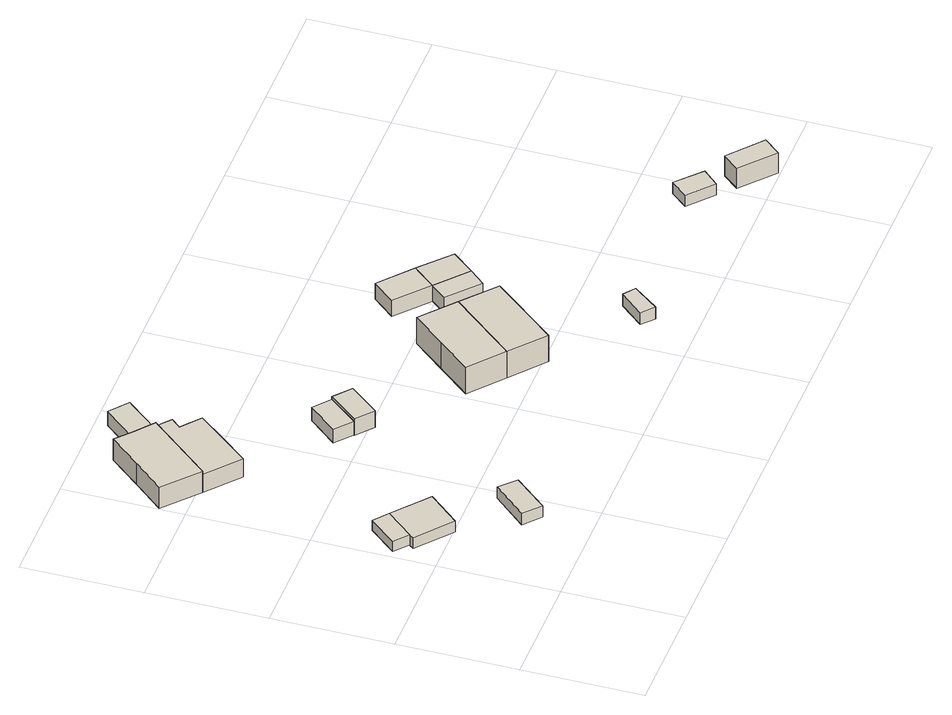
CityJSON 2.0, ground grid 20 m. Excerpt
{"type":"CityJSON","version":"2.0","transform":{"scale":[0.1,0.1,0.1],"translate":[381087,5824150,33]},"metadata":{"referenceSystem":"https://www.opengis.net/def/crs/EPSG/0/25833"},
"CityObjects":{
"building1":{"type":"Building","attributes":{"Gemeindeschluessel":"11000012","BezugspunktDach":"2200","function":"31001_2723","measuredHeight":2.09,"storeysAboveGround":1},"address":[{"country":"Germany","locality":"Berlin","thoroughfareNumber":"30 (1)","thoroughfareName":"Straße R (HOKA IV)"}],"geometry":[{"type":"Solid","lod":"1","boundaries":[[[[0,1,2,3]],[[4,5,6,7]],[[4,7,3,2]],[[5,4,2,1]],[[6,5,1,0]],[[7,6,0,3]]]]}]},
"building2":{"type":"Building","attributes":{"Gemeindeschluessel":"11000012","BezugspunktDach":"2200","function":"31001_2463","measuredHeight":2.1,"storeysAboveGround":1},"address":[{"country":"Germany","locality":"Berlin","thoroughfareNumber":"2 (1)","thoroughfareName":"Straße V (HOKA IV)"}],"geometry":[{"type":"Solid","lod":"1","boundaries":[[[[8,9,1,0,10]],[[11,12,13,14,15]],[[11,15,10,0]],[[12,11,0,1]],[[13,12,1,9]],[[14,13,9,8]],[[15,14,8,10]]]]}]},
"building3":{"type":"Building","attributes":{"Gemeindeschluessel":"11000012","BezugspunktDach":"2200","function":"31001_2723","measuredHeight":2.17,"storeysAboveGround":1},"address":[{"country":"Germany","locality":"Berlin","thoroughfareNumber":"2 (2)","thoroughfareName":"Straße V (HOKA IV)"}],"geometry":[{"type":"Solid","lod":"1","boundaries":[[[[16,17,18,19]],[[20,21,22,23]],[[20,23,19,18]],[[21,20,18,17]],[[22,21,17,16]],[[23,22,16,19]]]]}]},
"building4":{"type":"Building","attributes":{"Gemeindeschluessel":"11000012","function":"31001_1010"},"address":[{"country":"Germany","locality":"Berlin","thoroughfareNumber":"29","thoroughfareName":"Straße R (HOKA IV)"}],"children":["building4-1","building4-2"]},
"building4-1":{"type":"BuildingPart","attributes":{"BezugspunktDach":"2200","measuredHeight":6.1,"storeysAboveGround":1},"parents":["building4"],"geometry":[{"type":"MultiSurface","lod":"1","boundaries":[[[24,25,26,27,28,29,30]],[[31,32,33,34,35,36,37]],[[31,37,30,29]],[[32,31,29,28]],[[33,32,28,27]],[[38,39,27,26]],[[35,34,26,25]],[[36,35,25,24]],[[37,36,24,30]],[[34,33,39,38]]]}]},
"building4-2":{"type":"BuildingPart","attributes":{"BezugspunktDach":"2200","measuredHeight":2.83,"storeysAboveGround":1},"parents":["building4"],"geometry":[{"type":"Solid","lod":"1","boundaries":[[[[38,40,41,42,39]],[[43,44,45,34,33]],[[43,33,39,42]],[[44,43,42,41]],[[45,44,41,40]],[[34,45,40,38]],[[38,39,33,34]]]]}]},
"building5":{"type":"Building","attributes":{"Gemeindeschluessel":"11000012","BezugspunktDach":"2200","function":"31001_1010","measuredHeight":4.72,"storeysAboveGround":1},"address":[{"country":"Germany","locality":"Berlin","thoroughfareNumber":"31","thoroughfareName":"Straße R (HOKA IV)"}],"geometry":[{"type":"Solid","lod":"1","boundaries":[[[[46,47,48,49,50,51,52,53]],[[54,34,55,56,57,58,59,36]],[[54,36,53,52]],[[34,54,52,51]],[[55,34,51,50]],[[56,55,50,49]],[[57,56,49,48]],[[58,57,48,47]],[[59,58,47,46]],[[36,59,46,53]]]]}]},
"building6":{"type":"Building","attributes":{"Gemeindeschluessel":"11000012","BezugspunktDach":"2200","function":"31001_2463","measuredHeight":2.61,"storeysAboveGround":1},"address":[{"country":"Germany","locality":"Berlin","thoroughfareNumber":"31 (1)","thoroughfareName":"Straße R (HOKA IV)"}],"geometry":[{"type":"Solid","lod":"1","boundaries":[[[[60,61,62,63]],[[64,65,66,67]],[[64,67,63,62]],[[65,64,62,61]],[[66,65,61,60]],[[67,66,60,63]]]]}]},
"building7":{"type":"Building","attributes":{"Gemeindeschluessel":"11000012","BezugspunktDach":"2200","function":"31001_2463","measuredHeight":3.58,"storeysAboveGround":1},"address":[{"country":"Germany","locality":"Berlin","thoroughfareNumber":"33 (1)","thoroughfareName":"Straße R (HOKA IV)"}],"geometry":[{"type":"Solid","lod":"1","boundaries":[[[[68,69,70,71,72]],[[73,74,75,76,77]],[[73,77,72,71]],[[74,73,71,70]],[[75,74,70,69]],[[76,75,69,68]],[[77,76,68,72]]]]}]},
"building8":{"type":"Building","attributes":{"Gemeindeschluessel":"11000012","BezugspunktDach":"2200","function":"31001_1010","measuredHeight":5.87,"storeysAboveGround":1},"address":[{"country":"Germany","locality":"Berlin","thoroughfareNumber":"33","thoroughfareName":"Straße R (HOKA IV)"}],"geometry":[{"type":"Solid","lod":"1","boundaries":[[[[78,79,80,81,82,83]],[[84,85,86,87,88,89]],[[84,89,83,82]],[[85,84,82,81]],[[86,85,81,80]],[[87,86,80,79]],[[88,87,79,78]],[[89,88,78,83]]]]}]},
"building9":{"type":"Building","attributes":{"Gemeindeschluessel":"11000012","BezugspunktDach":"2200","function":"31001_1010","measuredHeight":5.83,"storeysAboveGround":1},"address":[{"country":"Germany","locality":"Berlin","thoroughfareNumber":"35","thoroughfareName":"Straße R (HOKA IV)"}],"geometry":[{"type":"Solid","lod":"1","boundaries":[[[[90,91,80,78]],[[86,92,93,88]],[[86,88,78,80]],[[92,86,80,91]],[[93,92,91,90]],[[88,93,90,78]]]]}]},
"building10":{"type":"Building","attributes":{"Gemeindeschluessel":"11000012","BezugspunktDach":"2200","function":"31001_2463","measuredHeight":2.24,"storeysAboveGround":1},"address":[{"country":"Germany","locality":"Berlin","thoroughfareNumber":"35 (1)","thoroughfareName":"Straße R (HOKA IV)"}],"geometry":[{"type":"Solid","lod":"1","boundaries":[[[[94,95,96,97]],[[98,99,100,101]],[[98,101,97,96]],[[99,98,96,95]],[[100,99,95,94]],[[101,100,94,97]]]]}]},
"building11":{"type":"Building","attributes":{"Gemeindeschluessel":"11000012","BezugspunktDach":"2200","function":"31001_1313","measuredHeight":3.09,"storeysAboveGround":1},"address":[{"country":"Germany","locality":"Berlin","thoroughfareNumber":"33 (2)","thoroughfareName":"Straße R (HOKA IV)"}],"geometry":[{"type":"Solid","lod":"1","boundaries":[[[[102,103,104,105]],[[106,107,108,109]],[[106,109,105,104]],[[107,106,104,103]],[[108,107,103,102]],[[109,108,102,105]]]]}]},
"building12":{"type":"Building","attributes":{"Gemeindeschluessel":"11000012","BezugspunktDach":"2200","function":"51009_1610","measuredHeight":3.06,"storeysAboveGround":0},"address":[{"country":"Germany","locality":"Berlin"}],"geometry":[{"type":"Solid","lod":"1","boundaries":[[[[110,111,102,112]],[[113,114,115,116]],[[113,116,112,102]],[[114,113,102,111]],[[115,114,111,110]],[[116,115,110,112]]]]}]},
"building13":{"type":"Building","attributes":{"Gemeindeschluessel":"11000012","BezugspunktDach":"2200","function":"31001_2723","measuredHeight":3.06,"storeysAboveGround":1},"address":[{"country":"Germany","locality":"Berlin","thoroughfareNumber":"35 (2)","thoroughfareName":"Straße R (HOKA IV)"}],"geometry":[{"type":"Solid","lod":"1","boundaries":[[[[111,117,103,102]],[[118,119,114,113]],[[118,113,102,103]],[[119,118,103,117]],[[114,119,117,111]],[[113,114,111,102]]]]}]},
"building14":{"type":"Building","attributes":{"Gemeindeschluessel":"11000012","BezugspunktDach":"2200","function":"31001_1313","measuredHeight":2.19,"storeysAboveGround":1},"address":[{"country":"Germany","locality":"Berlin","thoroughfareNumber":"37 (1)","thoroughfareName":"Straße R (HOKA IV)"}],"geometry":[{"type":"Solid","lod":"1","boundaries":[[[[120,121,122,123]],[[124,125,126,127]],[[124,127,123,122]],[[125,124,122,121]],[[126,125,121,120]],[[127,126,120,123]]]]}]},
"building15":{"type":"Building","attributes":{"Gemeindeschluessel":"11000012","BezugspunktDach":"2200","function":"31001_1313","measuredHeight":4.27,"storeysAboveGround":1},"address":[{"country":"Germany","locality":"Berlin","thoroughfareNumber":"39 (2)","thoroughfareName":"Straße R (HOKA IV)"}],"geometry":[{"type":"Solid","lod":"1","boundaries":[[[[128,129,130,131]],[[132,133,134,135]],[[132,135,131,130]],[[133,132,130,129]],[[134,133,129,128]],[[135,134,128,131]]]]}]}
},
"vertices":[
[32,252,24],[72,298,24],[48,317,24],[9,272,24],[48,317,4],[72,298,4],[32,252,4],[9,272,4],
[85,197,24],[131,249,24],[27,245,24],[32,252,3],[72,298,3],[131,249,3],[85,197,3],[27,245,3],
[163,83,23],[211,138,23],[185,163,23],[135,107,23],[185,163,1],[211,138,1],[163,83,1],[135,107,1],
[59,592,42],[104,644,42],[149,696,42],[118,721,42],[91,745,42],[46,693,42],[1,642,42],[46,693,1],[91,745,1],[118,721,1],[149,696,1],[104,644,1],[59,592,1],[1,642,1],[149,696,29],[118,721,29],
[195,750,29],[199,754,29],[168,779,29],[168,779,1],[199,754,1],[195,750,1],
[114,545,36],[152,590,36],[189,635,36],[157,661,36],[171,677,36],[149,696,36],[97,635,36],[59,592,36],[97,635,1],[171,677,1],[157,661,1],[189,635,1],[152,590,1],[114,545,1],
[263,417,27],[304,466,27],[276,489,27],[235,441,27],[276,489,1],[304,466,1],[263,417,1],[235,441,1],
[292,393,32],[312,417,32],[333,442,32],[304,466,32],[263,417,32],[304,466,0],[333,442,0],[312,417,0],[292,393,0],[263,417,0],
[467,240,52],[513,294,52],[559,348,52],[503,396,52],[457,341,52],[411,287,52],[457,341,1],[503,396,1],[559,348,1],[513,294,1],[467,240,1],[411,287,1],
[524,192,52],[615,300,52],[615,300,1],[524,192,1],
[673,70,24],[707,113,24],[688,127,24],[653,88,24],[688,127,1],[707,113,1],[673,70,1],[653,88,1],
[608,405,32],[640,443,32],[586,489,32],[554,452,32],[586,489,1],[640,443,1],[608,405,1],[554,452,1],
[637,334,32],[660,360,32],[586,379,32],[608,405,2],[660,360,2],[637,334,2],[586,379,2],
[691,397,32],[640,443,2],[691,397,2],
[986,76,24],[1010,102,24],[969,140,24],[945,112,24],[969,140,2],[1010,102,2],[986,76,2],[945,112,2],
[1069,4,39],[1093,32,39],[1037,79,39],[1014,52,39],[1037,79,0],[1093,32,0],[1069,4,0],[1014,52,0]
]}
